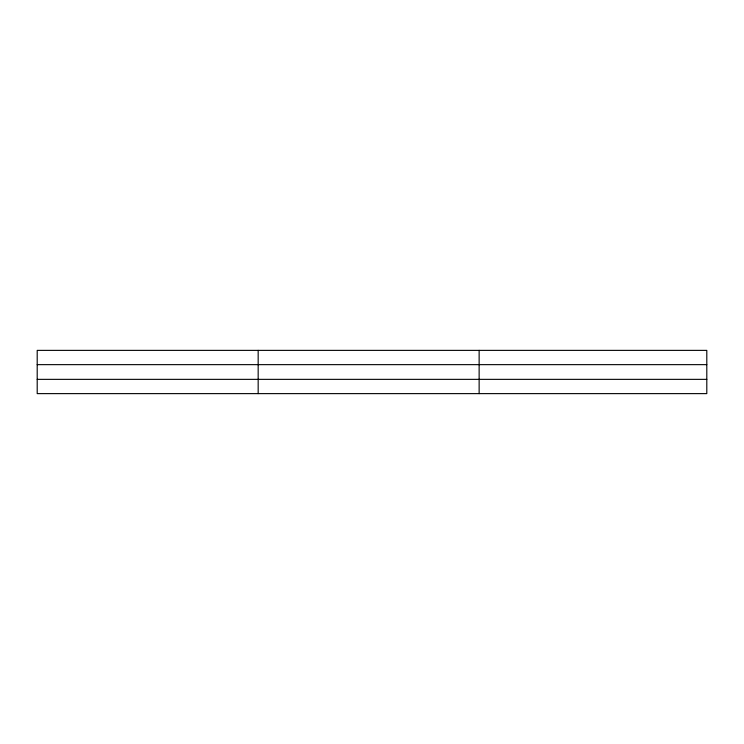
<?xml version="1.0" encoding="UTF-8"?>
<svg xmlns="http://www.w3.org/2000/svg" width="744" height="744" viewBox="0 0 744 744"><rect width="100%" height="100%" fill="white"/><g stroke="black" fill="none" stroke-linecap="round" stroke-linejoin="round"><path stroke-width="1.12" d="M258.168 350.377L258.168 393.623M479.136 350.377L479.136 393.623M706.8 379.356L706.8 393.623L37.2 393.623L37.2 350.377L706.8 350.377L706.8 379.356L37.2 379.356M37.2 364.644L706.8 364.644"/></g></svg>
